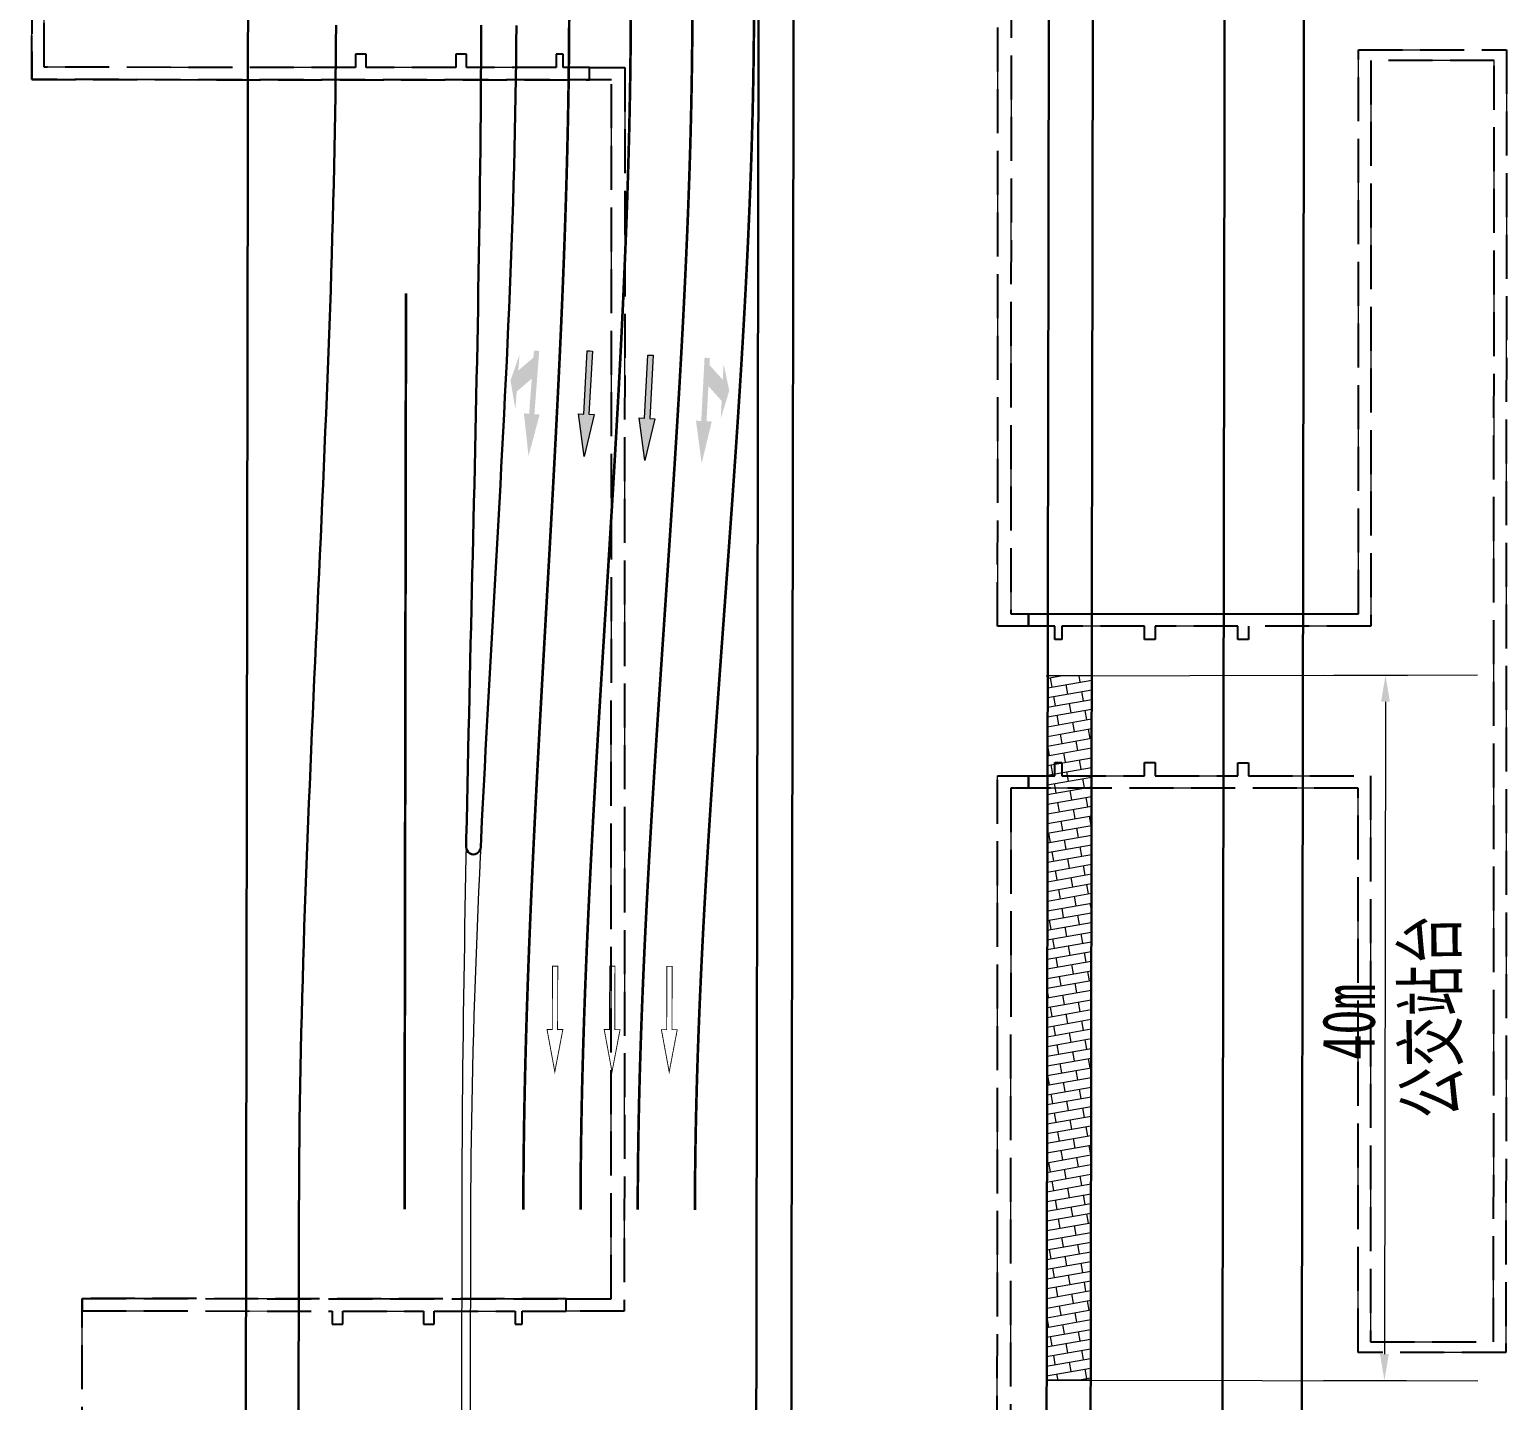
# Model space of a CAD drawing. Extents: x 0 to 531375, y 0 to 4335249.
# Drawn here: x 497930.1 to 498014, y 4326360.2 to 4326438.1 of the extents above; entities that cross this region are included whole.
import ezdxf

# ---------------------------------------------------------------- set-up
doc = ezdxf.new("R2010")
doc.units = 0
doc.header["$PDMODE"] = 1
for name, pattern in [('ACAD_ISO03W100', [30, 12, -18]), ('ACAD_ISO12W100', [21, 12, -3, 0, -3, 0, -3]), ('DASH', [0.35, 0.25, -0.1]), ('DASHED', [19.05, 12.7, -6.35])]:
    doc.linetypes.add(name, pattern=pattern)
doc.layers.get('0').update_dxf_attribs({"lineweight": 15})
doc.layers.get('Defpoints').update_dxf_attribs({"color": 8, "lineweight": 15})
for name, color, linetype, lineweight in [('1_平面辅助线', 8, 'Continuous', 15), ('_平面辅助线', 7, 'Continuous', 15), ('D-分隔带', 3, 'Continuous', 15), ('dl-gh', 7, 'ACAD_ISO12W100', 15), ('tj-标志标线', 7, 'Continuous', 15), ('tj标线', 7, 'Continuous', 15), ('ZHUCIBX', 7, 'Continuous', 15), ('地铁', 4, 'Continuous', 15), ('工程界面', 7, 'Continuous', 15), ('标线-z', 7, 'Continuous', 15), ('道路中线_K', 7, 'Continuous', 15), ('道路偏置线', 3, 'Continuous', 30)]:
    doc.layers.add(name, color=color, linetype=linetype, lineweight=lineweight)
doc.layers.get('标线-z').off()
doc.styles.add('EICAD', font='仿宋_GB2312.TTF', dxfattribs={"width": 0.707, "height": 3})
doc.styles.get("Standard").update_dxf_attribs({"font": '', "width": 0.7})
doc.styles.get('Standard').set_extended_font_data('仿宋_GB2312')
doc.linetypes.add('FENCELINE2', pattern='A,6.35,-2.54,[132,ltypeshp.shx,S=2.54,R=0,X=-2.54,Y=0],-2.54,25.4', length=36.83)
doc.dimstyles.new('ISO-25', dxfattribs={"dimscale": 0, "dimtxt": 3, "dimasz": 1.5, "dimexe": 1.25, "dimexo": 0.625, "dimtad": 1, "dimlfac": 100, "dimdsep": 46, "dimtxsty": 'Standard', "dimblk": 'ARCHTICK', "dimcen": 2.5, "dimclrd": 256, "dimclrt": 256, "dimadec": 0, "dimazin": 0, "dimtfac": 1, "dimtmove": 0, "dimatfit": 3, "dimfxl": 3.5, "dimfxlon": 1, "dimlwd": -1, "dimlwe": -1, "dimarcsym": 0})

# ---------------------------------------------------------------- blocks, each defined once
blk = doc.blocks.new('A$C7CA21273')
blk.add_hatch(color=256).paths.add_polyline_path([(30.13, 2.4), (18.13, 4.65), (18.13, 3.15), (0.13, 3.15), (0.13, 1.65), (18.13, 1.65), (18.13, 0.15)])
at = {"layer": '道路中线_K', "color": 0, "linetype": 'ByBlock', "const_width": 0.25}
blk.add_lwpolyline([(18.13, 1.65), (18.13, 0.15), (30.13, 2.4), (18.13, 4.65), (18.13, 3.15), (0.13, 3.15), (0.13, 1.65)], close=True, dxfattribs=at)
blk = doc.blocks.new('bx_dxjt1')
at = {"linetype": 'Continuous'}
blk.add_hatch(color=256, dxfattribs=at).paths.add_polyline_path([(0, 3), (0.225, 1.8), (0.075, 1.8), (0.075, 0), (0, 0), (-0.075, 0), (-0.075, 1.8), (-0.225, 1.8)])
blk.add_lwpolyline([(0, 3), (0.225, 1.8), (0.075, 1.8), (0.075, 0), (0, 0), (-0.075, 0), (-0.075, 1.8), (-0.225, 1.8)], close=True)
blk = doc.blocks.new('*D33')
at = {"layer": '_平面辅助线', "color": 0}
for p, q in [((498003.679, 4326401.398), (498008.395, 4326401.39)), ((498003.616, 4326361.337), (498008.332, 4326361.329))]:
    blk.add_line(p, q, dxfattribs=at)
at = {"layer": '_平面辅助线'}
blk.add_line((498007.143, 4326399.892), (498007.084, 4326362.831), dxfattribs=at)
for points in [[(498007.393, 4326399.892), (498006.893, 4326399.892), (498007.145, 4326401.392)], [(498006.834, 4326362.831), (498007.334, 4326362.831), (498007.082, 4326361.331)]]:
    blk.add_solid(points, dxfattribs=at)
at = {"layer": 'Defpoints', "color": 0}
for p in [(498003.054, 4326401.399), (498002.991, 4326361.338), (498007.082, 4326361.331)]:
    blk.add_point(p, dxfattribs=at)
at = {"layer": '_平面辅助线', "insert": (498005.062, 4326381.699), "char_height": 3, "attachment_point": 5, "rotation": 89.90926}
blk.add_mtext('40m', dxfattribs=at)
blk = doc.blocks.new('总图提取 2015 11 6')
at = {"layer": '地铁', "linetype": 'DASH', "lineweight": -3, "ltscale": 10}
for points in [[(106984.459, 293903.274), (106974.209, 293903.278), (106974.229, 293950.428), (107004.279, 293950.415), (107004.308, 294019.665), (106971.358, 294019.68), (106971.371, 294049.28), (106974.471, 294049.278), (106974.476, 294061.078), (106984.376, 294061.074), (106984.37, 294046.947), (106984.363, 294030.574), (107004.063, 294030.566), (107004.084, 294078.416), (106971.234, 294078.43), (106971.239, 294092.133), (106971.252, 294122.08)], [(107029.199, 294114.355), (107029.192, 294098.055), (107027.042, 294098.056), (107026.996, 293989.331), (107046.746, 293989.322), (107046.759, 294021.372), (107055.159, 294021.369), (107055.128, 293947.369), (107046.728, 293947.372), (107046.741, 293979.422), (107026.991, 293979.431), (107026.967, 293922.956), (107027.117, 293922.806), (107027.11, 293906.506), (107001.71, 293906.517), (107001.71, 293906.666), (106984.46, 293906.674), (106984.459, 293903.274)], [(106971.371, 294049.28), (106971.358, 294019.68), (107003.058, 294019.666), (107003.059, 294020.366), (107001.559, 294020.367), (107001.559, 294021.117), (107001.159, 294021.117), (107001.159, 294020.367), (106996.059, 294020.369), (106996.059, 294021.119), (106995.459, 294021.119), (106995.459, 294020.369), (106990.359, 294020.371), (106990.359, 294021.121), (106989.759, 294021.122), (106989.759, 294020.372), (106972.059, 294020.379), (106972.07, 294045.979)], [(106974.229, 293950.428), (106974.229, 293949.728), (106988.429, 293949.722), (106988.428, 293948.972), (106989.028, 293948.972), (106989.029, 293949.722), (106993.629, 293949.72), (106993.628, 293948.97), (106994.228, 293948.969), (106994.229, 293949.719), (106998.829, 293949.717), (106998.828, 293948.967), (106999.228, 293948.967), (106999.229, 293949.717), (107001.719, 293949.716), (107001.719, 293950.416), (106974.229, 293950.428)]]:
    blk.add_lwpolyline(points, dxfattribs=at)
for points in [[(107001.209, 294113.467), (107001.209, 294114.367), (107029.199, 294114.355), (107029.192, 294098.055), (107027.042, 294098.056), (107026.996, 293989.331), (107027.996, 293989.33), (107027.995, 293988.63), (107026.245, 293988.631), (107026.292, 294098.956), (107028.292, 294098.955), (107028.299, 294113.455)], [(107027.996, 293989.33), (107046.746, 293989.322), (107046.759, 294021.372), (107055.159, 294021.369), (107055.128, 293947.369), (107046.728, 293947.372), (107046.741, 293979.422), (107027.991, 293979.43), (107027.992, 293980.13), (107029.492, 293980.13), (107029.492, 293980.88), (107029.892, 293980.879), (107029.892, 293980.129), (107034.592, 293980.127), (107034.592, 293980.877), (107035.192, 293980.877), (107035.192, 293980.127), (107039.892, 293980.125), (107039.892, 293980.875), (107040.492, 293980.875), (107040.492, 293980.125), (107047.442, 293980.122), (107047.428, 293947.972), (107054.428, 293947.969), (107054.459, 294020.769), (107047.459, 294020.772), (107047.445, 293988.622), (107040.495, 293988.625), (107040.495, 293987.875), (107039.895, 293987.875), (107039.895, 293988.625), (107035.195, 293988.627), (107035.195, 293987.877), (107034.595, 293987.877), (107034.595, 293988.627), (107029.895, 293988.629), (107029.895, 293987.879), (107029.495, 293987.88), (107029.495, 293988.63), (107027.995, 293988.63)], [(107001.729, 293949.717), (107001.729, 293950.417), (107004.279, 293950.415), (107004.308, 294019.665), (107003.058, 294019.666), (107003.059, 294020.366), (107005.059, 294020.365), (107005.029, 293949.715)], [(107001.71, 293906.517), (107001.71, 293906.667), (107001.71, 293906.667), (107001.71, 293907.417), (107011.86, 293907.412), (107011.86, 293907.412), (107012.56, 293907.412), (107012.56, 293907.412), (107016.76, 293907.41), (107016.76, 293907.41), (107017.46, 293907.41), (107017.46, 293907.41), (107026.21, 293907.406), (107026.242, 293980.131), (107027.992, 293980.13), (107027.991, 293979.43), (107026.991, 293979.431), (107026.967, 293922.956), (107027.117, 293922.806), (107027.11, 293906.506)]]:
    blk.add_lwpolyline(points, close=True, dxfattribs=at)
blk = doc.blocks.new('A$C1FB5052D')
blk.add_blockref('总图提取 2015 11 6', (-107044.525, -294821.727))
blk = doc.blocks.new('天津2000地铁')
at = {"layer": '地铁', "linetype": 'DASH', "ltscale": 20}
for points in [[(-60.067, -918.454), (-70.317, -918.449), (-70.297, -871.299), (-40.247, -871.312), (-40.217, -802.062), (-73.167, -802.048), (-73.154, -772.448), (-70.054, -772.449), (-70.049, -760.649), (-60.149, -760.653), (-60.155, -774.78), (-60.162, -791.153), (-40.462, -791.162), (-40.442, -743.312), (-73.292, -743.297), (-73.286, -729.594), (-73.273, -699.647)], [(-15.326, -707.372), (-15.333, -723.672), (-17.483, -723.671), (-17.53, -832.396), (2.22, -832.405), (2.234, -800.355), (10.634, -800.358), (10.602, -874.358), (2.202, -874.355), (2.216, -842.305), (-17.534, -842.296), (-17.558, -898.771), (-17.408, -898.921), (-17.415, -915.221), (-42.815, -915.211), (-42.815, -915.061), (-60.065, -915.054), (-60.067, -918.454)], [(-73.154, -772.448), (-73.167, -802.048), (-41.467, -802.061), (-41.467, -801.361), (-42.967, -801.36), (-42.966, -800.61), (-43.366, -800.61), (-43.367, -801.36), (-48.467, -801.358), (-48.466, -800.608), (-49.066, -800.608), (-49.067, -801.358), (-54.167, -801.356), (-54.166, -800.606), (-54.766, -800.605), (-54.767, -801.355), (-72.467, -801.348), (-72.456, -775.748)], [(-70.297, -871.299), (-70.297, -871.999), (-56.097, -872.005), (-56.097, -872.755), (-55.497, -872.755), (-55.497, -872.005), (-50.897, -872.007), (-50.897, -872.757), (-50.297, -872.758), (-50.297, -872.008), (-45.697, -872.01), (-45.697, -872.76), (-45.297, -872.76), (-45.297, -872.01), (-42.807, -872.011), (-42.807, -871.311), (-70.297, -871.299)]]:
    blk.add_lwpolyline(points, dxfattribs=at)
for points in [[(-43.317, -708.26), (-43.316, -707.36), (-15.326, -707.372), (-15.333, -723.672), (-17.483, -723.671), (-17.53, -832.396), (-16.53, -832.397), (-16.53, -833.097), (-18.28, -833.096), (-18.233, -722.771), (-16.233, -722.772), (-16.227, -708.272)], [(-16.53, -832.397), (2.22, -832.405), (2.234, -800.355), (10.634, -800.358), (10.602, -874.358), (2.202, -874.355), (2.216, -842.305), (-16.534, -842.297), (-16.534, -841.597), (-15.034, -841.597), (-15.034, -840.847), (-14.634, -840.848), (-14.634, -841.598), (-9.934, -841.6), (-9.934, -840.85), (-9.334, -840.85), (-9.334, -841.6), (-4.634, -841.602), (-4.634, -840.852), (-4.034, -840.852), (-4.034, -841.602), (2.916, -841.605), (2.902, -873.755), (9.902, -873.758), (9.934, -800.958), (2.934, -800.955), (2.92, -833.105), (-4.03, -833.102), (-4.031, -833.852), (-4.631, -833.852), (-4.63, -833.102), (-9.33, -833.1), (-9.331, -833.85), (-9.931, -833.85), (-9.93, -833.1), (-14.63, -833.098), (-14.631, -833.848), (-15.031, -833.847), (-15.03, -833.097), (-16.53, -833.097)], [(-42.797, -872.011), (-42.797, -871.311), (-40.247, -871.312), (-40.217, -802.062), (-41.467, -802.061), (-41.467, -801.361), (-39.467, -801.362), (-39.497, -872.012)], [(-42.815, -915.211), (-42.815, -915.061), (-42.815, -915.061), (-42.815, -914.311), (-32.665, -914.315), (-32.665, -914.315), (-31.965, -914.315), (-31.965, -914.315), (-27.765, -914.317), (-27.765, -914.317), (-27.065, -914.317), (-27.065, -914.317), (-18.315, -914.321), (-18.284, -841.596), (-16.534, -841.597), (-16.534, -842.297), (-17.534, -842.296), (-17.558, -898.771), (-17.408, -898.921), (-17.415, -915.221)]]:
    blk.add_lwpolyline(points, close=True, dxfattribs=at)

msp = doc.modelspace()

# ---------------------------------------------------------------- hatches: boundary and pattern name
at = {"layer": 'dl-gh'}
h = msp.add_hatch(dxfattribs=at)
h.set_pattern_fill('AR-BRSTD', color=6, scale=0.008, angle=10, style=0)
h.paths.add_polyline_path([(497990.44981, 4326401.35747), (497987.94981, 4326401.36143), (497987.8938, 4326365.99356), (497987.88646, 4326361.36148), (497990.38646, 4326361.35752), (497990.3938, 4326365.9896)])
at = {"layer": 'tj标线', "linetype": 'Continuous', "lineweight": 25}
for points in [[(497957.77533, 4326417.51519), (497957.69909, 4326416.5181), (497957.42224, 4326418.14394), (497957.93545, 4326419.60908), (497957.86683, 4326418.7117), (497958.72549, 4326419.44837), (497958.75599, 4326419.84721), (497959.05512, 4326419.82434), (497958.78063, 4326416.23481), (497959.07976, 4326416.21194), (497958.44808, 4326413.85324), (497958.18238, 4326416.28056), (497958.48151, 4326416.25769), (497958.634, 4326418.25187)], [(497969.42355, 4326416.98486), (497969.37098, 4326415.98624), (497969.85454, 4326417.563), (497969.53395, 4326419.08195), (497969.48664, 4326418.1832), (497968.7298, 4326419.02415), (497968.75083, 4326419.42359), (497968.45124, 4326419.43937), (497968.26199, 4326415.84434), (497967.96241, 4326415.86011), (497968.28562, 4326413.43978), (497968.86116, 4326415.8128), (497968.56158, 4326415.82857), (497968.66672, 4326417.82581)]]:
    msp.add_hatch(color=256, dxfattribs=at).paths.add_polyline_path(points)

# ---------------------------------------------------------------- linework, layer by layer
at = {"color": 7}
msp.add_lwpolyline([(498002.3305, 4326325.97064), (498002.63289, 4326516.90105)], dxfattribs=at)
at = {"layer": '1_平面辅助线', "color": 2}
for points in [[(497987.86993, 4326401.36195), (498012.36985, 4326401.421)], [(497987.88646, 4326361.36148), (498012.38642, 4326361.32267)]]:
    msp.add_lwpolyline(points, dxfattribs=at)
at = {"layer": 'D-分隔带', "color": 30, "linetype": 'FENCELINE2', "ltscale": 0.1, "flags": 128}
for points in [[(497954.90259, 4326391.64644), (497954.8922, 4326391.12908), (497954.87256, 4326390.12495), (497954.8535, 4326389.12082), (497954.83505, 4326388.11668), (497954.81724, 4326387.11255), (497954.80013, 4326386.10841), (497954.78373, 4326385.10428), (497954.76811, 4326384.10014), (497954.75328, 4326383.096), (497954.73929, 4326382.09186), (497954.72618, 4326381.08772), (497954.71399, 4326380.08358), (497954.70275, 4326379.07943), (497954.6925, 4326378.07529), (497954.68328, 4326377.07114), (497954.67514, 4326376.06699), (497954.6681, 4326375.06284), (497954.6622, 4326374.05868), (497954.65749, 4326373.05453), (497954.65399, 4326372.05037), (497954.65176, 4326371.04621), (497954.58049, 4326326.04627)], [(497955.72916, 4326391.62984), (497955.70514, 4326391.12779), (497955.65844, 4326390.1237), (497955.61317, 4326389.11961), (497955.56942, 4326388.11552), (497955.5273, 4326387.11142), (497955.48689, 4326386.10733), (497955.4483, 4326385.10322), (497955.41161, 4326384.09912), (497955.37693, 4326383.09501), (497955.34435, 4326382.0909), (497955.31396, 4326381.08679), (497955.28586, 4326380.08267), (497955.26015, 4326379.07855), (497955.23691, 4326378.07442), (497955.21626, 4326377.07029), (497955.19827, 4326376.06616), (497955.18305, 4326375.06202), (497955.1707, 4326374.05788), (497955.1613, 4326373.05373), (497955.15496, 4326372.04958), (497955.15176, 4326371.04542), (497955.08049, 4326326.04548)]]:
    msp.add_lwpolyline(points, dxfattribs=at)
at = {"layer": 'dl-gh', "color": 6}
for points in [[(497990.44981, 4326401.35747), (497987.94981, 4326401.36143)], [(497990.38646, 4326361.35752), (497987.88646, 4326361.36148)]]:
    msp.add_lwpolyline(points, dxfattribs=at)
at = {"layer": 'ZHUCIBX', "color": 7}
msp.add_lwpolyline([(498002.3305, 4326325.97064), (498002.63289, 4326516.90105)], dxfattribs=at)
at = {"layer": '道路偏置线', "color": 1}
for points in [[(498002.3305, 4326325.97064), (498002.6336, 4326517.35231)], [(497942.32468, 4326322.38773), (497942.6329, 4326516.99608)]]:
    msp.add_lwpolyline(points, dxfattribs=at)
at = {"layer": '道路偏置线', "color": 40}
for points in [[(497973.63286, 4326516.94722), (497973.3192, 4326318.90153)], [(497971.60412, 4326498.80248), (497971.3192, 4326318.9047)]]:
    msp.add_lwpolyline(points, dxfattribs=at)
at = {"layer": '道路偏置线', "color": 5}
for points in [[(497998.13283, 4326516.90842), (497997.83044, 4326325.97777)], [(497945.3305, 4326326.06092), (497945.40177, 4326371.06086)]]:
    msp.add_lwpolyline(points, dxfattribs=at)
at = {"layer": '道路偏置线', "flags": 128}
for points in [[(497988.03283, 4326453.77641), (497987.98883, 4326425.99348)], [(497955.75767, 4326438.32334), (497955.75418, 4326437.31918), (497955.74946, 4326436.31503), (497955.74357, 4326435.31088), (497955.73653, 4326434.30672), (497955.72838, 4326433.30258), (497955.71916, 4326432.29843), (497955.70891, 4326431.29428), (497955.69768, 4326430.29014), (497955.68548, 4326429.28599), (497955.67237, 4326428.28185), (497955.65838, 4326427.27771), (497955.64356, 4326426.27357), (497955.62793, 4326425.26944), (497955.61154, 4326424.2653), (497955.59442, 4326423.26116), (497955.57662, 4326422.25703), (497955.55816, 4326421.2529), (497955.5391, 4326420.24876), (497955.51947, 4326419.24463), (497955.4993, 4326418.2405), (497955.47863, 4326417.23637), (497955.45751, 4326416.23224), (497955.43596, 4326415.22812), (497955.41404, 4326414.22399), (497955.39177, 4326413.21986), (497955.36919, 4326412.21573), (497955.34635, 4326411.21161), (497955.32328, 4326410.20748), (497955.30002, 4326409.20336), (497955.27661, 4326408.19923), (497955.25308, 4326407.19511), (497955.22947, 4326406.19098), (497955.20583, 4326405.18686), (497955.18219, 4326404.18273), (497955.15858, 4326403.17861), (497955.13506, 4326402.17448), (497955.11164, 4326401.17036), (497955.08838, 4326400.16623), (497955.06531, 4326399.1621), (497955.04247, 4326398.15798), (497955.0199, 4326397.15385), (497954.99763, 4326396.14972), (497954.9757, 4326395.1456), (497954.95416, 4326394.14147), (497954.93303, 4326393.13734), (497954.91237, 4326392.13321), (497954.90228, 4326391.63115)], [(497957.7567, 4326438.32017), (497957.75036, 4326437.31602), (497957.74096, 4326436.31188), (497957.72861, 4326435.30773), (497957.71339, 4326434.30359), (497957.6954, 4326433.29946), (497957.67475, 4326432.29533), (497957.65151, 4326431.2912), (497957.6258, 4326430.28708), (497957.5977, 4326429.28297), (497957.56731, 4326428.27885), (497957.53473, 4326427.27474), (497957.50005, 4326426.27063), (497957.46336, 4326425.26653), (497957.42477, 4326424.26243), (497957.38436, 4326423.25833), (497957.34224, 4326422.25423), (497957.29849, 4326421.25014), (497957.25322, 4326420.24605), (497957.20652, 4326419.24196), (497957.15848, 4326418.23787), (497957.1092, 4326417.23379), (497957.05878, 4326416.22971), (497957.0073, 4326415.22563), (497956.95487, 4326414.22155), (497956.90159, 4326413.21747), (497956.84754, 4326412.21339), (497956.79282, 4326411.20932), (497956.73753, 4326410.20524), (497956.68176, 4326409.20117), (497956.62561, 4326408.19709), (497956.56918, 4326407.19302), (497956.51255, 4326406.18895), (497956.45583, 4326405.18488), (497956.39911, 4326404.1808), (497956.34248, 4326403.17673), (497956.28605, 4326402.17266), (497956.2299, 4326401.16859), (497956.17413, 4326400.16451), (497956.11884, 4326399.16044), (497956.06412, 4326398.15636), (497956.01007, 4326397.15228), (497955.95679, 4326396.14821), (497955.90436, 4326395.14413), (497955.85288, 4326394.14005), (497955.80246, 4326393.13596), (497955.75318, 4326392.13188), (497955.72916, 4326391.62984)], [(497987.98883, 4326425.99348), (497987.95715, 4326405.99351)]]:
    msp.add_lwpolyline(points, dxfattribs=at)
at = {"layer": '道路偏置线'}
for points in [[(497990.53282, 4326453.77245), (497990.48882, 4326425.98952)], [(497990.48882, 4326425.98952), (497990.45715, 4326405.98955)], [(497987.95715, 4326405.99351), (497987.8938, 4326365.99356)], [(497990.45715, 4326405.98955), (497990.3938, 4326365.9896)], [(497987.8938, 4326365.99356), (497987.83045, 4326325.99361)], [(497990.3938, 4326365.9896), (497990.33045, 4326325.98965)]]:
    msp.add_lwpolyline(points, dxfattribs=at)
at = {"layer": '道路偏置线', "color": 0, "linetype": 'ACAD_ISO03W100', "ltscale": 0.3, "const_width": 0.15, "flags": 128}
for points in [[(497958.15176, 4326371.04067), (497958.15495, 4326372.04483), (497958.1613, 4326373.04898), (497958.1707, 4326374.05313), (497958.18305, 4326375.05727), (497958.19827, 4326376.06141), (497958.21625, 4326377.06554), (497958.23691, 4326378.06967), (497958.26014, 4326379.0738), (497958.28586, 4326380.07792), (497958.31395, 4326381.08204), (497958.34434, 4326382.08615), (497958.37693, 4326383.09026), (497958.41161, 4326384.09437), (497958.44829, 4326385.09847), (497958.48689, 4326386.10257), (497958.52729, 4326387.10667), (497958.56942, 4326388.11077), (497958.61316, 4326389.11486), (497958.65843, 4326390.11895), (497958.70514, 4326391.12304), (497958.75318, 4326392.12713), (497958.80246, 4326393.13121), (497958.85288, 4326394.13529), (497958.90435, 4326395.13938), (497958.95678, 4326396.14345), (497959.01007, 4326397.14753), (497959.06412, 4326398.15161), (497959.11884, 4326399.15568), (497959.17413, 4326400.15976), (497959.22989, 4326401.16383), (497959.28604, 4326402.16791), (497959.34248, 4326403.17198), (497959.3991, 4326404.17605), (497959.45583, 4326405.18013), (497959.51255, 4326406.1842), (497959.56917, 4326407.18827), (497959.62561, 4326408.19234), (497959.68176, 4326409.19642), (497959.73753, 4326410.20049), (497959.79282, 4326411.20457), (497959.84753, 4326412.20864), (497959.90158, 4326413.21272), (497959.95487, 4326414.2168), (497960.0073, 4326415.22088), (497960.05877, 4326416.22496), (497960.1092, 4326417.22904), (497960.15848, 4326418.23312), (497960.20651, 4326419.23721), (497960.25322, 4326420.2413), (497960.29849, 4326421.24539), (497960.34224, 4326422.24948), (497960.38436, 4326423.25358), (497960.42477, 4326424.25768), (497960.46336, 4326425.26178), (497960.50005, 4326426.26588), (497960.53473, 4326427.26999), (497960.56731, 4326428.2741), (497960.5977, 4326429.27821), (497960.6258, 4326430.28233), (497960.65151, 4326431.28645), (497960.67474, 4326432.29058), (497960.6954, 4326433.29471), (497960.71338, 4326434.29884), (497960.7286, 4326435.30298), (497960.74096, 4326436.30712), (497960.75036, 4326437.31127), (497960.7567, 4326438.31542), (497960.7599, 4326439.31958)], [(497961.40175, 4326371.03552), (497961.40511, 4326372.03968), (497961.41193, 4326373.04383), (497961.42211, 4326374.04798), (497961.43554, 4326375.05212), (497961.45212, 4326376.05625), (497961.47175, 4326377.06039), (497961.49431, 4326378.06451), (497961.51971, 4326379.06863), (497961.54783, 4326380.07275), (497961.57858, 4326381.07687), (497961.61185, 4326382.08098), (497961.64753, 4326383.08508), (497961.68552, 4326384.08918), (497961.72572, 4326385.09328), (497961.76801, 4326386.09738), (497961.8123, 4326387.10147), (497961.85847, 4326388.10556), (497961.90644, 4326389.10965), (497961.95608, 4326390.11373), (497962.00729, 4326391.11781), (497962.05998, 4326392.12189), (497962.11402, 4326393.12597), (497962.16933, 4326394.13004), (497962.22579, 4326395.13411), (497962.28331, 4326396.13819), (497962.34176, 4326397.14226), (497962.40106, 4326398.14632), (497962.46109, 4326399.15039), (497962.52175, 4326400.15446), (497962.58293, 4326401.15852), (497962.64454, 4326402.16259), (497962.70646, 4326403.16665), (497962.76859, 4326404.17072), (497962.83082, 4326405.17478), (497962.89306, 4326406.17884), (497962.95519, 4326407.18291), (497963.01711, 4326408.18697), (497963.07871, 4326409.19104), (497963.1399, 4326410.1951), (497963.20056, 4326411.19917), (497963.26059, 4326412.20324), (497963.31988, 4326413.2073), (497963.37834, 4326414.21137), (497963.43585, 4326415.21545), (497963.49231, 4326416.21952), (497963.54762, 4326417.22359), (497963.60167, 4326418.22767), (497963.65435, 4326419.23175), (497963.70557, 4326420.23583), (497963.75521, 4326421.23991), (497963.80317, 4326422.244), (497963.84935, 4326423.24809), (497963.89363, 4326424.25218), (497963.93593, 4326425.25628), (497963.97612, 4326426.26038), (497964.01411, 4326427.26448), (497964.0498, 4326428.26858), (497964.08306, 4326429.27269), (497964.11381, 4326430.27681), (497964.14194, 4326431.28093), (497964.16734, 4326432.28505), (497964.1899, 4326433.28917), (497964.20952, 4326434.29331), (497964.2261, 4326435.29744), (497964.23954, 4326436.30158), (497964.24972, 4326437.30573), (497964.25654, 4326438.30988), (497964.25989, 4326439.31404)], [(497964.65175, 4326371.03038), (497964.65527, 4326372.03453), (497964.66256, 4326373.03868), (497964.67352, 4326374.04283), (497964.68803, 4326375.04697), (497964.70597, 4326376.0511), (497964.72724, 4326377.05523), (497964.75171, 4326378.05935), (497964.77927, 4326379.06347), (497964.80981, 4326380.06759), (497964.84321, 4326381.0717), (497964.87935, 4326382.0758), (497964.91813, 4326383.0799), (497964.95943, 4326384.084), (497965.00314, 4326385.08809), (497965.04913, 4326386.09218), (497965.0973, 4326387.09627), (497965.14753, 4326388.10035), (497965.19971, 4326389.10443), (497965.25372, 4326390.10851), (497965.30944, 4326391.11258), (497965.36677, 4326392.11665), (497965.42559, 4326393.12072), (497965.48578, 4326394.12479), (497965.54723, 4326395.12885), (497965.60983, 4326396.13292), (497965.67345, 4326397.13698), (497965.738, 4326398.14104), (497965.80334, 4326399.1451), (497965.86937, 4326400.14916), (497965.93597, 4326401.15321), (497966.00303, 4326402.15727), (497966.07044, 4326403.16132), (497966.13807, 4326404.16538), (497966.20582, 4326405.16943), (497966.27357, 4326406.17349), (497966.3412, 4326407.17755), (497966.4086, 4326408.1816), (497966.47566, 4326409.18566), (497966.54227, 4326410.18971), (497966.6083, 4326411.19377), (497966.67364, 4326412.19783), (497966.73818, 4326413.20189), (497966.80181, 4326414.20595), (497966.8644, 4326415.21002), (497966.92585, 4326416.21408), (497966.98605, 4326417.21815), (497967.04486, 4326418.22222), (497967.10219, 4326419.22629), (497967.15792, 4326420.23036), (497967.21193, 4326421.23444), (497967.2641, 4326422.23852), (497967.31433, 4326423.2426), (497967.3625, 4326424.24669), (497967.4085, 4326425.25078), (497967.4522, 4326426.25487), (497967.4935, 4326427.25897), (497967.53228, 4326428.26307), (497967.56843, 4326429.26717), (497967.60183, 4326430.27128), (497967.63237, 4326431.2754), (497967.65993, 4326432.27952), (497967.6844, 4326433.28364), (497967.70566, 4326434.28777), (497967.72361, 4326435.2919), (497967.73811, 4326436.29604), (497967.74907, 4326437.30019), (497967.75637, 4326438.30434), (497967.75989, 4326439.30849)], [(497971.25988, 4326439.30295), (497971.25621, 4326438.29879), (497971.24843, 4326437.29464), (497971.23669, 4326436.2905), (497971.22111, 4326435.28636), (497971.2018, 4326434.28223), (497971.1789, 4326433.27811), (497971.15252, 4326432.27398), (497971.1228, 4326431.26987), (497971.08985, 4326430.26576), (497971.0538, 4326429.26165), (497971.01477, 4326428.25755), (497970.97289, 4326427.25346), (497970.92828, 4326426.24937), (497970.88107, 4326425.24528), (497970.83137, 4326424.24119), (497970.77932, 4326423.23711), (497970.72504, 4326422.23304), (497970.66864, 4326421.22896), (497970.61027, 4326420.2249), (497970.55003, 4326419.22083), (497970.48806, 4326418.21676), (497970.42447, 4326417.2127), (497970.35939, 4326416.20864), (497970.29296, 4326415.20459), (497970.22528, 4326414.20053), (497970.15648, 4326413.19648), (497970.08669, 4326412.19243), (497970.01604, 4326411.18837), (497969.94464, 4326410.18433), (497969.87262, 4326409.18028), (497969.8001, 4326408.17623), (497969.72721, 4326407.17218), (497969.65407, 4326406.16814), (497969.58081, 4326405.16409), (497969.50755, 4326404.16004), (497969.43442, 4326403.156), (497969.36153, 4326402.15195), (497969.28901, 4326401.1479), (497969.21699, 4326400.14385), (497969.14559, 4326399.1398), (497969.07493, 4326398.13575), (497969.00515, 4326397.1317), (497968.93635, 4326396.12765), (497968.86867, 4326395.12359), (497968.80223, 4326394.11954), (497968.73716, 4326393.11548), (497968.67357, 4326392.11142), (497968.6116, 4326391.10735), (497968.55136, 4326390.10328), (497968.49298, 4326389.09921), (497968.43659, 4326388.09514), (497968.38231, 4326387.09107), (497968.33026, 4326386.08699), (497968.28056, 4326385.0829), (497968.23335, 4326384.07881), (497968.18874, 4326383.07472), (497968.14686, 4326382.07063), (497968.10783, 4326381.06653), (497968.07178, 4326380.06242), (497968.03883, 4326379.05831), (497968.0091, 4326378.05419), (497967.98273, 4326377.05007), (497967.95983, 4326376.04595), (497967.94052, 4326375.04182), (497967.92493, 4326374.03768), (497967.91319, 4326373.03353), (497967.90542, 4326372.02938), (497967.90174, 4326371.02523)], [(497951.40176, 4326371.05136), (497951.48419, 4326423.09299)]]:
    msp.add_lwpolyline(points, dxfattribs=at)
at = {"layer": '道路偏置线', "color": 5, "flags": 128}
msp.add_lwpolyline([(497947.50704, 4326438.33641), (497947.50164, 4326437.33225), (497947.49381, 4326436.3281), (497947.48361, 4326435.32396), (497947.47111, 4326434.31982), (497947.45641, 4326433.31568), (497947.43956, 4326432.31154), (497947.42066, 4326431.30741), (497947.39977, 4326430.30328), (497947.37697, 4326429.29915), (497947.35234, 4326428.29503), (497947.32596, 4326427.29091), (497947.2979, 4326426.28679), (497947.26823, 4326425.28268), (497947.23704, 4326424.27856), (497947.20439, 4326423.27445), (497947.17038, 4326422.27034), (497947.13506, 4326421.26624), (497947.09853, 4326420.26213), (497947.06085, 4326419.25803), (497947.0221, 4326418.25393), (497946.98236, 4326417.24983), (497946.9417, 4326416.24573), (497946.9002, 4326415.24163), (497946.85794, 4326414.23754), (497946.81499, 4326413.23344), (497946.77143, 4326412.22935), (497946.72734, 4326411.22526), (497946.68279, 4326410.22117), (497946.63786, 4326409.21708), (497946.59262, 4326408.21298), (497946.54716, 4326407.20889), (497946.50154, 4326406.2048), (497946.45584, 4326405.20071), (497946.41015, 4326404.19662), (497946.36453, 4326403.19253), (497946.31906, 4326402.18844), (497946.27382, 4326401.18435), (497946.22889, 4326400.18026), (497946.18434, 4326399.17617), (497946.14025, 4326398.17208), (497946.09669, 4326397.16798), (497946.05374, 4326396.16389), (497946.01148, 4326395.15979), (497945.96999, 4326394.1557), (497945.92933, 4326393.1516), (497945.88959, 4326392.1475), (497945.85084, 4326391.1434), (497945.81316, 4326390.1393), (497945.77662, 4326389.13519), (497945.74131, 4326388.13109), (497945.70729, 4326387.12698), (497945.67465, 4326386.12287), (497945.64345, 4326385.11875), (497945.61379, 4326384.11464), (497945.58572, 4326383.11052), (497945.55934, 4326382.1064), (497945.53471, 4326381.10228), (497945.51191, 4326380.09815), (497945.49103, 4326379.09402), (497945.47212, 4326378.08989), (497945.45528, 4326377.08575), (497945.44057, 4326376.08161), (497945.42808, 4326375.07747), (497945.41788, 4326374.07332), (497945.41004, 4326373.06917), (497945.40465, 4326372.06502), (497945.40177, 4326371.06086)], dxfattribs=at)
at = {"layer": '道路偏置线'}
msp.add_lwpolyline([(497954.90259, 4326391.64644, 1), (497955.72916, 4326391.62984)], format="xyb", dxfattribs=at)

# ---------------------------------------------------------------- block references
at = {"layer": 'tj-标志标线', "xscale": 2.000000000094797, "yscale": 2.000000000094797, "zscale": 2.000000000094797, "rotation": 176.8741742613815}
for p in [(497961.92698, 4326419.82512), (497965.37915, 4326419.58445)]:
    msp.add_blockref('bx_dxjt1', p, dxfattribs=at)
at = {"layer": '地铁', "color": 1}
msp.add_blockref('天津2000地铁', (498003.38431, 4327237.28522), dxfattribs=at)
at = {"layer": '地铁'}
msp.add_blockref('A$C1FB5052D', (498003.38431, 4327237.28522), dxfattribs=at)
at = {"layer": '标线-z', "linetype": 'DASHED', "lineweight": 30, "xscale": 0.2000000000488683, "yscale": 0.2000000000488683, "zscale": 0.2000000000488683, "rotation": 269.8320756764866}
for p in [(497959.47898, 4326384.9012), (497962.72897, 4326384.89605), (497965.97897, 4326384.89091)]:
    msp.add_blockref('A$C7CA21273', p, dxfattribs=at)

# ---------------------------------------------------------------- texts
at = {"layer": '工程界面', "style": 'EICAD', "width": 0.707}
msp.add_text('公交站台', height=3, rotation=90.6613915, dxfattribs=at).set_placement((498011.26266, 4326376.25286))

# ---------------------------------------------------------------- dimensions: what is measured, and where the dimension line sits
at = {"layer": '_平面辅助线'}
dim = msp.add_linear_dim(base=(498007.08178, 4326361.33108), p1=(498003.05437, 4326401.39855), p2=(498002.99092, 4326361.33755), angle=269.9092568, text='40m', dimstyle='ISO-25', override={"dimscale": 1, "dimsah": 1}, dxfattribs=at)
dim.commit()
dim.dimension.update_dxf_attribs({"geometry": '*D33', "text_midpoint": (498007.11404, 4326381.69612), "dimtype": 161})

doc.saveas('drawing.dxf')
